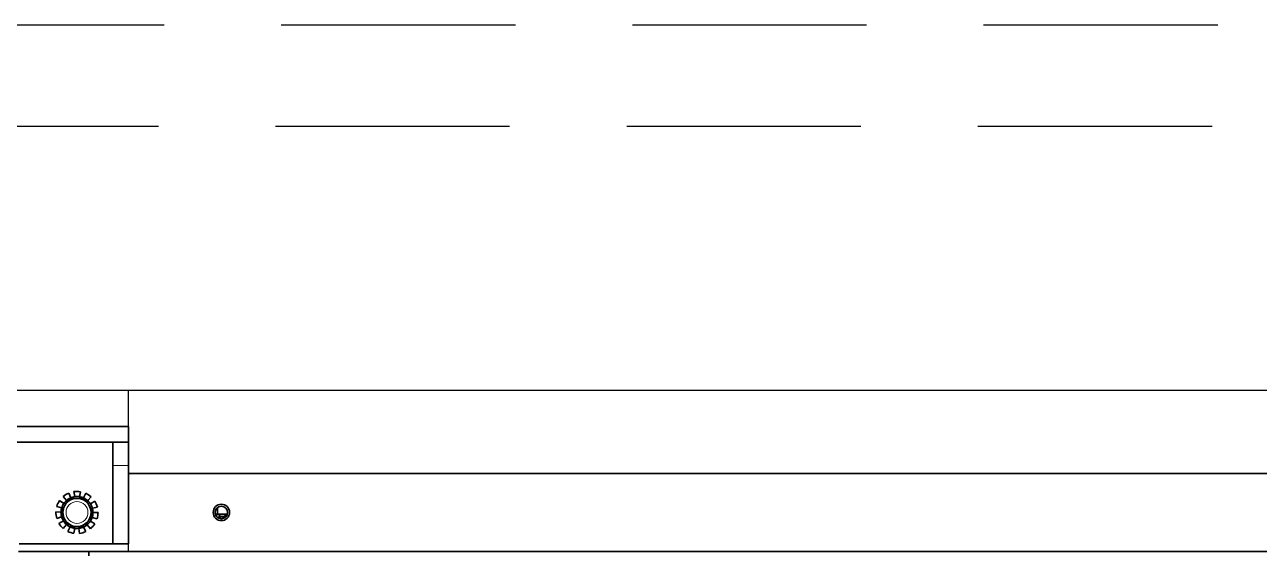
# Model space of a CAD drawing. Extents: x 39751 to 116307, y -36149 to -14965.
# Drawn here: x 53607 to 54398, y -20504 to -20166 of the extents above; entities that cross this region are included whole.
import ezdxf

# ---------------------------------------------------------------- set-up
doc = ezdxf.new("R2010")
doc.units = 0
doc.header["$LTSCALE"] = 1500
doc.linetypes.add('HIDDEN1', pattern=[0.15, 0.1, -0.05])
doc.linetypes.add('PHAN', pattern=[0.76, 0.57, -0.05, 0.02, -0.05, 0.02, -0.05])
doc.layers.add('confine9', color=1, linetype='PHAN')
doc.layers.add('Hidden Edges(Atlas Copco)', color=7, linetype='Continuous', lineweight=13)
doc.layers.add('Visible Edges(Atlas Copco)', color=7, linetype='Continuous', lineweight=35)

# ---------------------------------------------------------------- blocks, each defined once
blk = doc.blocks.new('A$C58483152')
at = {"layer": 'Hidden Edges(Atlas Copco)'}
blk.add_line((148.6, 688), (158.6, 688), dxfattribs=at)
blk.add_circle((125.6, 658), 7, dxfattribs=at)
at = {"layer": 'Visible Edges(Atlas Copco)'}
for p, q in [((158.6, 713), (10.6, 713)), ((158.6, 713), (158.6, 703)), ((158.6, 703), (10.6, 703)), ((158.6, 703), (148.6, 703)), ((148.6, 690.34), (148.6, 703)), ((158.6, 690.34), (158.6, 703)), ((148.6, 690.34), (148.6, 686.5)), ((158.6, 686.5), (158.6, 690.34)), ((148.6, 639.16), (148.6, 686.5)), ((158.6, 639.16), (158.6, 686.5)), ((158.6, 683), (1081.75, 683)), ((114.42, 665.57), (117.13, 663.74)), ((118.9, 665.73), (116.76, 668.2)), ((120.4, 667), (117.81, 662.5)), ((120.29, 670.41), (121.57, 667.41)), ((125.6, 667), (120.4, 667)), ((124.14, 668.13), (123.68, 671.36)), ((130.8, 667), (125.6, 667)), ((127.84, 671.31), (127.3, 668.09)), ((129.85, 667.31), (131.21, 670.28)), ((133.39, 662.5), (130.8, 667)), ((134.68, 667.99), (132.48, 665.57)), ((134.21, 663.53), (136.96, 665.3)), ((112.1, 658.32), (115.35, 658.24)), ((115.78, 660.88), (112.65, 661.8)), ((117.81, 662.5), (115.21, 658)), ((115.21, 658), (117.81, 653.5)), ((135.99, 658), (133.39, 662.5)), ((133.39, 653.5), (135.99, 658)), ((138.64, 661.49), (135.48, 660.65)), ((135.99, 658), (139.1, 658)), ((214.23, 657), (215.6, 657)), ((214.35, 656.6), (216.81, 656.6)), ((215.6, 657), (215.6, 661.12)), ((215.6, 657), (220.1, 657)), ((216.77, 654.8), (216.81, 656.6)), ((217.2, 655.14), (216.81, 656.6)), ((216.81, 656.6), (219.85, 656.6)), ((219.85, 656.6), (221.85, 656.6)), ((219.85, 656.6), (221.06, 655.31)), ((220.1, 657), (221.97, 657)), ((115.78, 655.12), (112.65, 654.2)), ((114.07, 650.97), (116.86, 652.67)), ((118.9, 650.27), (116.76, 647.8)), ((117.81, 653.5), (120.4, 649)), ((119.7, 645.86), (121.13, 648.8)), ((120.4, 649), (125.6, 649)), ((125.6, 649), (130.8, 649)), ((129.85, 648.69), (131.21, 645.72)), ((130.8, 649), (133.39, 653.5)), ((134.2, 647.59), (132.12, 650.11)), ((134.21, 652.47), (136.96, 650.7)), ((138.46, 653.89), (135.35, 654.88)), ((215.7, 654.8), (216.77, 654.8)), ((216.77, 654.8), (216.94, 654.17)), ((217.15, 654.11), (217.2, 655.14)), ((217.2, 655.14), (220.9, 655.14)), ((124.14, 647.87), (123.68, 644.64)), ((127.2, 644.6), (126.81, 647.84)), ((88.1, 633), (92.1, 633)), ((148.6, 638), (88.6, 638)), ((92.1, 633), (92.1, 632.5)), ((92.1, 633), (1076.75, 633)), ((107.6, 633), (107.6, 632.5)), ((133.1, 630.25), (133.1, 633)), ((148.6, 639.16), (148.6, 638)), ((158.6, 638), (148.6, 638)), ((158.6, 638), (158.6, 639.16))]:
    blk.add_line(p, q, dxfattribs=at)
for radius in [5.25, 4]:
    blk.add_circle((218.1, 658), radius, dxfattribs=at)
for radius, start, end in [(13.5, 145.90909, 163.63636), (13.5, 113.18182, 130.90909), (10.23, 130.90909, 145.90909), (9, 90, 150), (10.23, 121.58403, 130.90909), (10.23, 113.18182, 118.41597), (10.23, 98.18182, 113.18182), (13.5, 80.45455, 98.18182), (10.23, 80.45455, 98.18182), (9, 30, 90), (10.23, 65.45455, 80.45455), (10.23, 61.58403, 65.45455), (10.23, 47.72727, 58.41597), (13.5, 47.72727, 65.45455), (10.23, 32.72727, 47.72727), (13.5, 15, 32.72727), (13.5, 178.63636, 196.36364), (10.23, 163.63636, 178.41597), (10.23, 181.58403, 196.36364), (10.23, 145.90909, 163.63636), (9, 150, 210), (9, 330, 30), (10.23, 15, 32.72727), (10.23, 342.27273, 358.41597), (10.23, 1.58403, 15), (13.5, 342.27273, 0), (13.5, 211.36364, 229.09091), (10.23, 196.36364, 211.36364), (10.23, 211.36364, 229.09091), (9, 210, 270), (10.23, 229.09091, 238.41597), (10.23, 241.58403, 244.09091), (10.23, 244.09091, 261.81818), (9, 270, 330), (10.23, 276.81818, 294.54545), (10.23, 294.54545, 298.41597), (10.23, 301.58403, 309.54545), (10.23, 309.54545, 327.27273), (13.5, 309.54545, 327.27273), (10.23, 327.27273, 342.27273), (13.5, 244.09091, 261.81818), (10.23, 261.81818, 276.81818), (13.5, 276.81818, 294.54545)]:
    blk.add_arc((125.6, 658), radius, start, end, dxfattribs=at)

msp = doc.modelspace()

# ---------------------------------------------------------------- linework, layer by layer
for p, q in [((45257.66, -20400.01), (67215.67, -20400.01)), ((53673.75, -20503.31), (53673.75, -20400.01))]:
    msp.add_line(p, q)
at = {"layer": 'confine9', "color": 2, "linetype": 'HIDDEN1'}
for p, q in [((43646.6, -20166.01), (67135.67, -20166.01)), ((43642.95, -20231.01), (67135.67, -20231.01))]:
    msp.add_line(p, q, dxfattribs=at)

# ---------------------------------------------------------------- block references
msp.add_blockref('A$C58483152', (53515.15, -21136.31))

doc.saveas('drawing.dxf')
